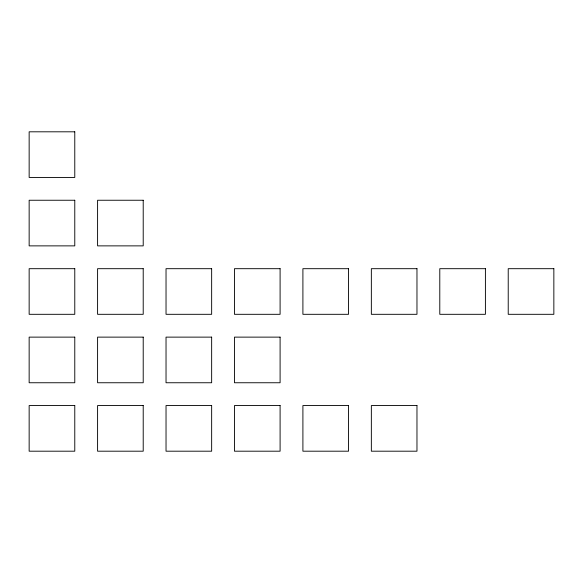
<?xml version="1.0" encoding="UTF-8"?>
<svg xmlns="http://www.w3.org/2000/svg" width="583" height="583" viewBox="0 0 583 583"><rect width="100%" height="100%" fill="white"/><g stroke="black" fill="none" stroke-linecap="round" stroke-linejoin="round"><path stroke-width="0.87" d="M74.777 131.809L29.15 131.809L29.15 177.436L74.777 177.436L74.777 131.809M74.777 200.246L29.15 200.246L29.15 245.873L74.777 245.873L74.777 200.246M143.214 200.246L97.587 200.246L97.587 245.873L143.214 245.873L143.214 200.246M74.777 268.69L29.15 268.69L29.15 314.31L74.777 314.31L74.777 268.69M143.214 268.69L97.587 268.69L97.587 314.31L143.214 314.31L143.214 268.69M211.651 268.69L166.031 268.69L166.031 314.31L211.651 314.31L211.651 268.69M280.095 268.69L234.468 268.69L234.468 314.31L280.095 314.31L280.095 268.69M348.532 268.69L302.905 268.69L302.905 314.31L348.532 314.31L348.532 268.69M416.969 268.69L371.349 268.69L371.349 314.31L416.969 314.31L416.969 268.69M485.413 268.69L439.786 268.69L439.786 314.31L485.413 314.31L485.413 268.69M553.85 268.69L508.223 268.69L508.223 314.31L553.85 314.31L553.85 268.69M74.777 337.127L29.15 337.127L29.15 382.754L74.777 382.754L74.777 337.127M143.214 337.127L97.587 337.127L97.587 382.754L143.214 382.754L143.214 337.127M211.651 337.127L166.031 337.127L166.031 382.754L211.651 382.754L211.651 337.127M280.095 337.127L234.468 337.127L234.468 382.754L280.095 382.754L280.095 337.127M74.777 405.564L29.15 405.564L29.15 451.191L74.777 451.191L74.777 405.564M143.214 405.564L97.587 405.564L97.587 451.191L143.214 451.191L143.214 405.564M211.651 405.564L166.031 405.564L166.031 451.191L211.651 451.191L211.651 405.564M280.095 405.564L234.468 405.564L234.468 451.191L280.095 451.191L280.095 405.564M348.532 405.564L302.905 405.564L302.905 451.191L348.532 451.191L348.532 405.564M416.969 405.564L371.349 405.564L371.349 451.191L416.969 451.191L416.969 405.564"/></g></svg>
